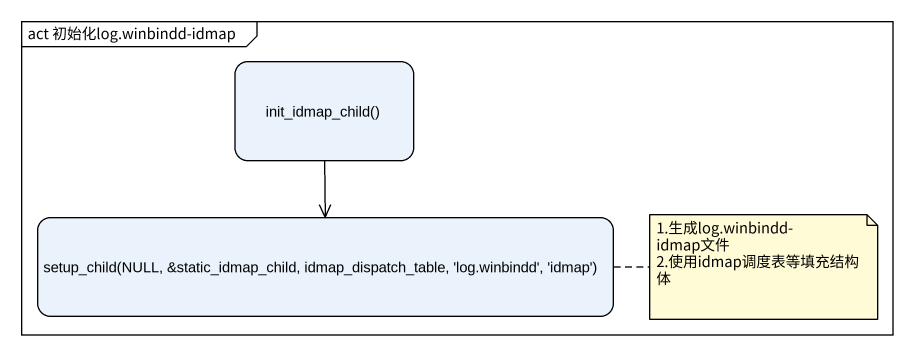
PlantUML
@startuml
mainframe act 初始化log.winbindd-idmap
hide empty description
state "init_idmap_child()" as init_idmap_child
state "setup_child(NULL, &static_idmap_child, idmap_dispatch_table, 'log.winbindd', 'idmap')" as setup_child_NULL_static
init_idmap_child --> setup_child_NULL_static
note right of setup_child_NULL_static
  1.生成log.winbindd-idmap文件
  2.使用idmap调度表等填充结构体
end note
@enduml
